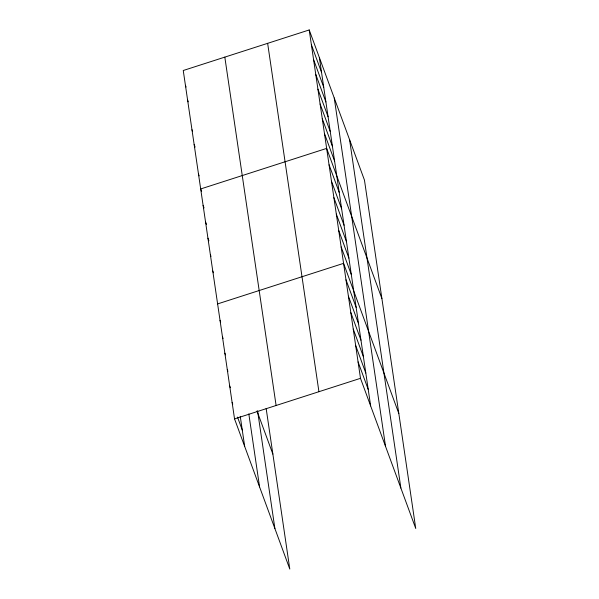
<?xml version="1.0" encoding="UTF-8"?>
<svg xmlns="http://www.w3.org/2000/svg" width="599" height="599" viewBox="0 0 599 599"><rect width="100%" height="100%" fill="white"/><g stroke="black" fill="none" stroke-linecap="round" stroke-linejoin="round"><path stroke-width="0.9" d="M309.211 29.95L360.493 378.321L415.751 528.498L364.462 180.127L309.211 29.95L183.249 70.502L234.538 418.873L289.789 569.05L266.151 408.466M217.609 303.91L343.571 263.358L398.829 413.535M234.538 418.873L360.493 378.321M311.39 44.753L321.536 72.337M313.569 59.563L323.715 87.14M315.748 74.366L325.893 101.95M317.927 89.176L328.08 116.753M320.106 103.979L330.259 131.563M322.284 118.782L332.438 146.366M324.471 133.592L334.616 161.168M381.9 298.572L326.65 148.395L200.687 188.947L201.638 191.538M329.068 164.815L339.214 192.399M331.479 181.242L341.632 208.819M333.898 197.663L344.051 225.246M336.316 214.09L346.469 241.667M338.734 230.51L348.88 258.094M341.153 246.93L351.299 274.514M345.99 279.778L356.135 307.362M348.408 296.206L358.554 323.782M350.827 312.626L360.972 340.21M353.245 329.053L363.391 356.63M355.656 345.473L365.809 373.05M358.075 361.893L368.228 389.477M185.428 85.313L186.064 87.035M187.607 100.115L188.243 101.837M191.972 129.728L192.601 131.451M194.151 144.531L195.102 147.114M198.509 174.144L199.145 175.866M203.106 205.375L204.057 207.958M205.524 221.795L206.475 224.378M207.943 238.215L208.894 240.805M210.361 254.642L210.99 256.365M212.772 271.062L213.409 272.785M257.023 411.026L272.867 454.087M220.028 320.33L220.664 322.06M222.446 336.758L223.083 338.48M224.865 353.178L225.501 354.9M227.283 369.605L227.919 371.328M229.702 386.026L230.338 387.748M232.12 402.446L232.749 404.175M237.511 417.099L242.266 430.03M349.576 139.672L400.866 488.043M334.242 97.989L385.531 446.36M319.357 57.534L370.646 405.897M267.641 43.33L318.93 391.701M224.82 57.122L276.102 405.493M257.577 410.892L274.904 528.595M248.825 413.916L259.569 486.912M240.251 416.342L244.684 446.45"/></g></svg>
